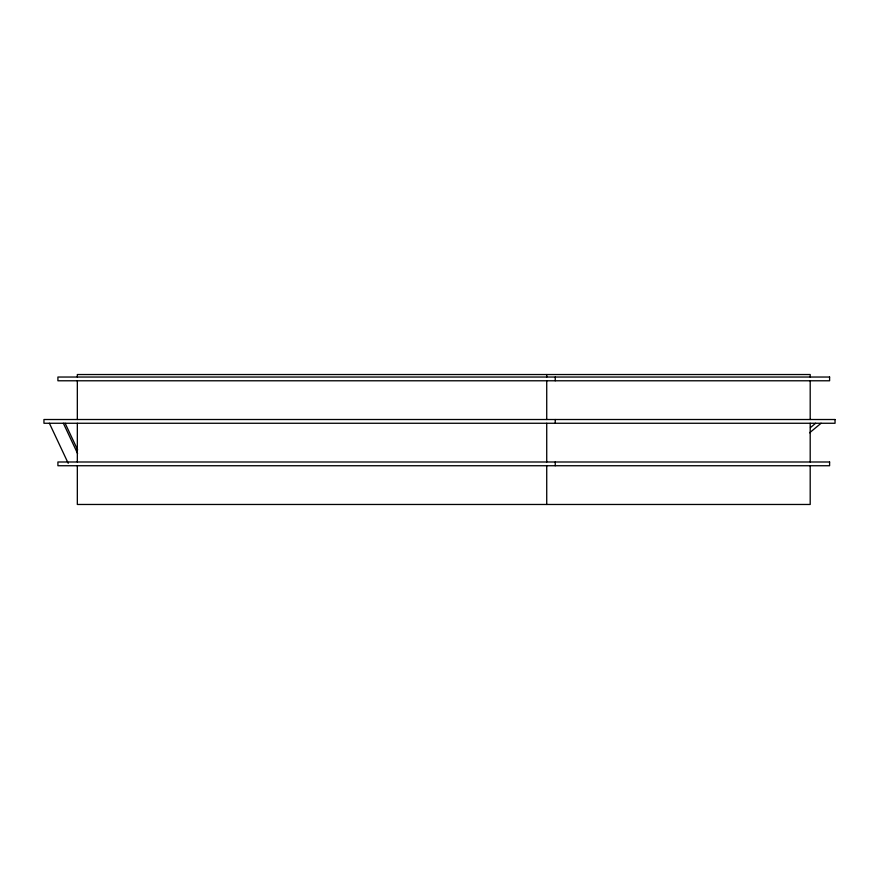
<?xml version="1.0" encoding="UTF-8"?>
<svg xmlns="http://www.w3.org/2000/svg" width="879" height="879" viewBox="0 0 879 879"><rect width="100%" height="100%" fill="white"/><g stroke="black" fill="none" stroke-linecap="round" stroke-linejoin="round"><path stroke-width="1.32" d="M810.449 427.568L815.635 423.26M809.581 432.798L821.085 423.26M65.123 423.26L77.638 449.883M63.365 423.26L77.583 453.52M49.4 423.26L68.221 463.31M810.196 377.036L810.196 374.531L77.33 374.531L77.33 377.036M810.196 380.783L810.196 419.514M810.196 423.26L810.196 461.991M810.196 465.738L810.196 504.469L77.33 504.469L77.33 465.738M555.242 377.036L555.242 380.783M555.242 419.514L555.242 423.26M555.242 461.991L555.242 465.738M546.727 374.531L546.727 377.036M546.727 380.783L546.727 419.514M546.727 423.26L546.727 461.991M546.727 465.738L546.727 504.469M77.33 380.783L77.33 419.514M77.33 423.26L77.33 461.991M829.6 377.036L57.915 377.036L57.915 380.783L829.6 380.783L829.6 377.036M835.05 419.514L43.95 419.514L43.95 423.26L835.05 423.26L835.05 419.514M829.6 461.991L57.915 461.991L57.915 465.738L829.6 465.738L829.6 461.991"/></g></svg>
